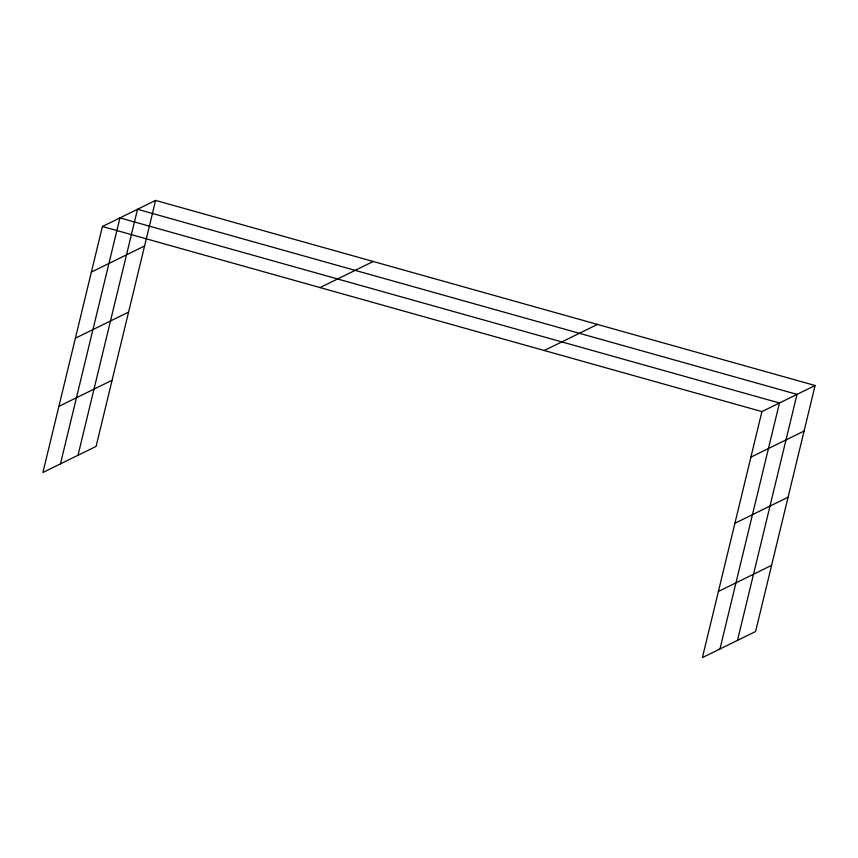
<?xml version="1.0" encoding="UTF-8"?>
<svg xmlns="http://www.w3.org/2000/svg" width="858" height="858" viewBox="0 0 858 858"><rect width="100%" height="100%" fill="white"/><g stroke="black" fill="none" stroke-linecap="round" stroke-linejoin="round"><path stroke-width="1.29" d="M155.598 200.407L102.413 226.501L42.9 472.49L96.085 446.407L155.598 200.407L815.1 385.51L755.587 631.499L702.402 657.593L761.915 411.593L815.1 385.51M60.446 463.888L119.959 217.889L779.461 402.992L719.959 648.98M78.003 455.276L137.516 209.277L797.018 394.38L737.505 640.368M91.388 272.061L144.573 245.967M75.386 338.202L128.571 312.108M58.902 406.349L112.087 380.255M320.045 287.58L373.23 261.486M544.283 350.514L597.468 324.421M750.889 457.153L804.075 431.059M734.888 523.305L788.073 497.211M718.403 591.452L771.589 565.358M102.413 226.501L761.915 411.593"/></g></svg>
